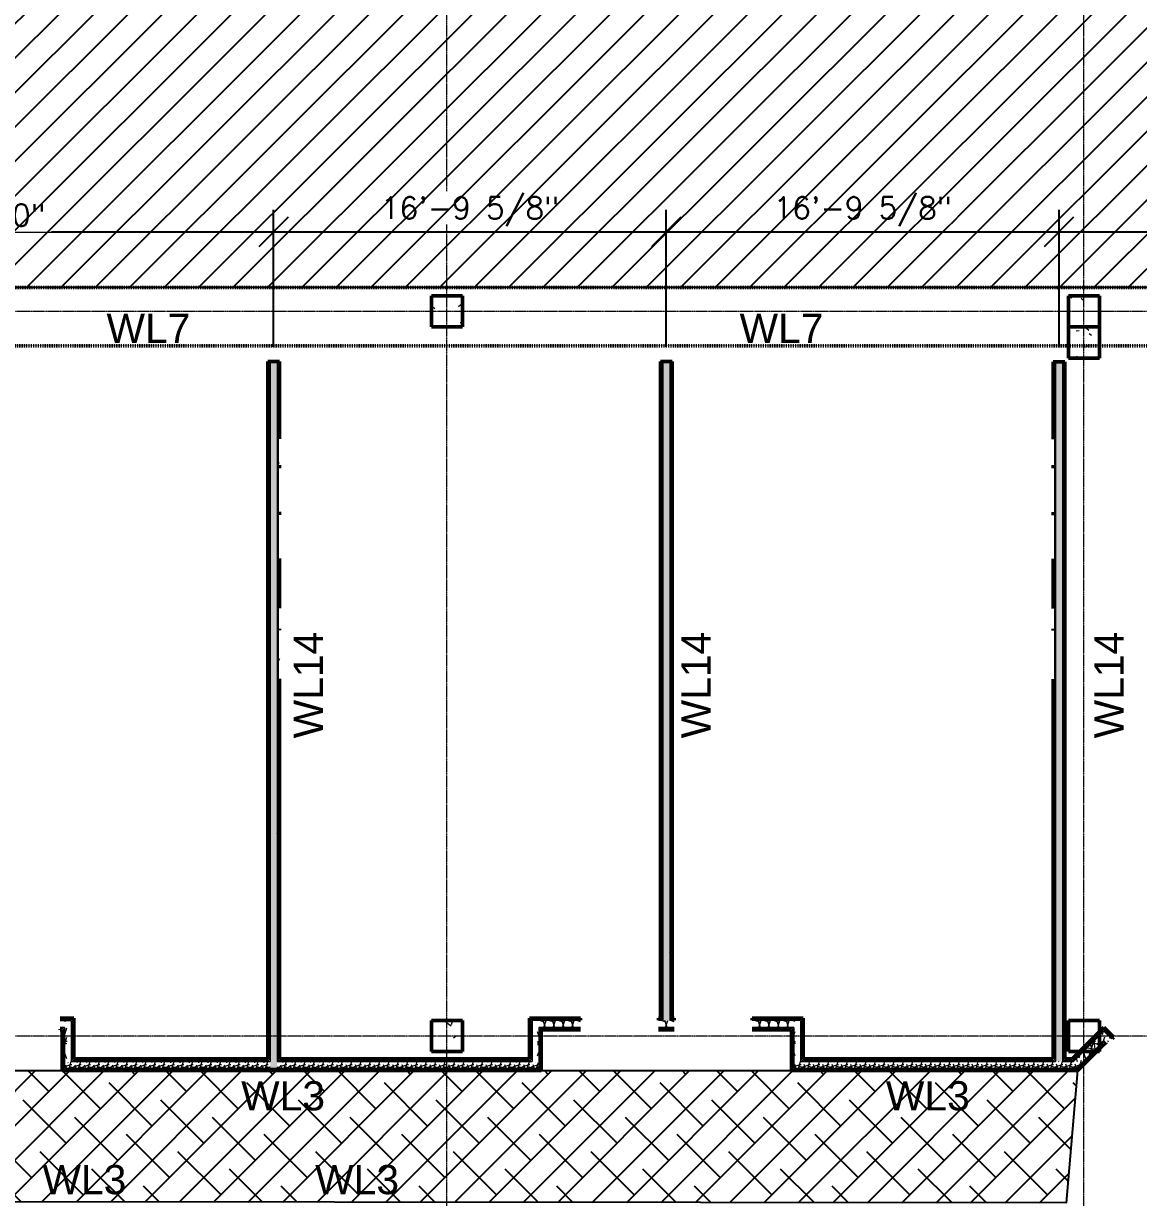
# Model space of a CAD drawing. Header units: inches. Extents: x -4294 to -464, y 9706 to 12475.
# Drawn here: x -3045 to -2472, y 10384 to 10987 of the extents above; entities that cross this region are included whole.
import ezdxf

# ---------------------------------------------------------------- set-up
doc = ezdxf.new("R2010")
doc.units = ezdxf.units.IN
doc.header["$MEASUREMENT"] = 0
doc.linetypes.add('Dash 1_16_', pattern=[0.125, 0.0625, -0.0625])
doc.linetypes.add('Grid Line 1_2_', pattern=[0.875, 0.5, -0.125, 0.125, -0.125])
for name, color, linetype, lineweight in [('0-3', 7, 'Continuous', 9), ('A-ANNO-DIMS', 211, 'Continuous', 9), ('A-WALL', 113, 'Continuous', 13), ('A-WALL-PATT-5', 111, 'Continuous', 9), ('C-PROP-LINE-2', 91, 'Dash 1_16_', 50), ('I-WALL', 2, 'Continuous', 13), ('I-WALL-1', 2, 'Continuous', 50), ('I-WALL-2', 2, 'Continuous', 50), ('S-COLS', 52, 'Continuous', 9), ('S-COLS-1', 250, 'Continuous', 50), ('S-GRID-1', 1, 'Grid Line 1_2_', 9)]:
    doc.layers.add(name, color=color, linetype=linetype, lineweight=lineweight)
doc.layers.add('LOAD_HATCH', color=8, linetype='Continuous')
doc.layers.add('loads', color=1, linetype='Continuous')
doc.styles.add('Arial', font='arial.ttf', dxfattribs={"height": 22.5})
doc.styles.add('Century Gothic', font='simplex.shx', dxfattribs={"height": 11.25})
doc.dimstyles.new('OD__1_8__Tol__', dxfattribs={"dimscale": 12, "dimtxt": 11.746893, "dimasz": 1.25, "dimexe": 0.9375, "dimexo": 0.625, "dimgap": 0.15625, "dimtad": 1, "dimdec": 3, "dimrnd": 0.125, "dimzin": 3, "dimdsep": 46, "dimlunit": 4, "dimtxsty": 'Century Gothic', "dimsah": 1, "dimcen": 0.09, "dimdle": 0.9375, "dimazin": 0, "dimtfac": 1, "dimtdec": 4, "dimtix": 1, "dimtmove": 0, "dimatfit": 3, "dimfxl": 1, "dimtvp": 1, "dimtfill": 1, "dimfrac": 2, "dimtolj": 1, "dimtzin": 0, "dimarcsym": 2})
pattern_1 = [(0, (3860.724, -12118.589), (38.4, 9.6), [1.584, -27.216, 1.584, -27.216, -153.6]), (0, (3860.724, -12118.589), (38.4, 9.6), [-57.6, 1.584, -56.016, 1.584, -27.216, -67.2]), (0, (3860.724, -12118.589), (38.4, 9.6), [-144, 1.584, -17.616, 1.584, -46.416]), (120, (3875.124, -12113.789), (-27.513844, 28.4553755), [1.584, -27.216, 1.584, -27.216, -153.6]), (120, (3875.124, -12113.789), (-27.513844, 28.4553755), [-57.6, 1.584, -56.016, 1.584, -27.216, -67.2]), (120, (3875.124, -12113.789), (-27.513844, 28.4553755), [-144, 1.584, -17.616, 1.584, -46.416]), (240, (3879.924, -12094.589), (-10.886156, -38.0553755), [1.584, -27.216, 1.584, -27.216, -153.6]), (240, (3879.924, -12094.589), (-10.886156, -38.0553755), [-57.6, 1.584, -56.016, 1.584, -27.216, -67.2]), (240, (3879.924, -12094.589), (-10.886156, -38.0553755), [-144, 1.584, -17.616, 1.584, -46.416])]
pattern_2 = [(161.57, (3861.3237, -12117.9894), (-4.80033747, -0.00041462), [0, -34.152, 3.792, 0]), (18.43, (3860.1237, -12117.9894), (-4.80033747, 0.00041462), [0, -34.152, 3.792, 0]), (108.43, (3861.3237, -12117.9894), (2.39913218, -12.00105099), [11.382, -26.562]), (71.57, (3860.1237, -12117.9894), (2.39913218, 12.00105099), [11.382, -26.562])]

# ---------------------------------------------------------------- blocks, each defined once
blk = doc.blocks.new('Family - ___-1870007-FLOOR PLAN - BASEMENT')
at = {"layer": 'C-PROP-LINE-2'}
blk.add_line((-2067.92, 10851.39), (-3400.05, 10851.39), dxfattribs=at)
blk = doc.blocks.new('Family - ___-1870574-FLOOR PLAN - BASEMENT')
at = {"layer": 'C-PROP-LINE-2'}
blk.add_line((-2098.26, 10821.49), (-3401.05, 10821.49), dxfattribs=at)
blk = doc.blocks.new('Concrete-Rectangular-Column - ONE-V15-FLOOR PLAN - BASEMENT')
at = {"layer": 'S-COLS'}
h = blk.add_hatch(dxfattribs=at)
h.set_pattern_fill('FP_18', color=256, style=0, pattern_type=2)
h.set_pattern_definition([(50, (2827.324, -10839.19), (34.4287, -3.01202), [3.6, -39.6]), (355, (2827.324, -10839.19), (-6.6596, 36.10481), [2.88, -31.68]), (100.451, (2830.193, -10839.44), (27.76876, 33.0931), [3.06, -33.655]), (46.184, (2827.324, -10829.59), (51.22752, -7.94535), [5.4, -59.4]), (96.636, (2831.593, -10830.25), (44.86319, 46.7577), [4.589, -50.482]), (351.184, (2827.324, -10829.59), (44.86417, 46.75745), [4.32, -47.52]), (21, (2832.124, -10831.99), (28.65176, -19.325734), [3.6, -39.6]), (326, (2832.124, -10831.99), (11.67934, 34.80662), [2.88, -31.68]), (71.451, (2834.51, -10833.6), (40.33096, 15.48132), [3.06, -33.655]), (37.5, (2827.324, -10839.189), (0.583112, 15.978979), [1.584, -29.712, 1.584, -30.576, -31.8]), (37.5, (2827.324, -10839.189), (0.583112, 15.978979), [-63.456, 1.584, -30.216]), (7.5, (2827.324, -10839.189), (12.62689, 18.932107), [1.584, -16.752, 1.584, -28.992, -12.12]), (7.5, (2827.324, -10839.189), (12.62689, 18.932107), [-48.912, 1.584, -10.536]), (327.5, (2816.62, -10839.189), (25.622992, -1.0828), [1.584, -10.416, 1.584, -35.856, -49.68]), (327.5, (2816.62, -10839.189), (25.622992, -1.0828), [-49.44, 1.584, -48.096]), (317.5, (2811.82, -10839.19), (27.99243, 4.80496), [1.584, -14.016, 1.584, -23.28, -35.28]), (317.5, (2811.82, -10839.19), (27.99243, 4.80496), [-40.464, 1.584, -33.696])])
h.paths.add_polyline_path([(8, -8), (8, 8), (-8, 8), (-8, -8), (-6.5, -8)], flags=0)
at = {"layer": 'S-COLS-1'}
for p, q in [((8, 8), (-8, 8)), ((-8, 8), (-8, -8)), ((8, -8), (8, 8)), ((-8, -8), (8, -8))]:
    blk.add_line(p, q, dxfattribs=at)
blk = doc.blocks.new('Concrete-Rectangular-Column - ONE-V17-FLOOR PLAN - BASEMENT')
at = {"layer": 'S-COLS'}
h = blk.add_hatch(dxfattribs=at)
h.set_pattern_fill('FP_20', color=256, style=0, pattern_type=2)
h.set_pattern_definition([(50, (2500.324, -10839.19), (34.4287, -3.01202), [3.6, -39.6]), (355, (2500.324, -10839.19), (-6.6596, 36.10481), [2.88, -31.68]), (100.451, (2503.193, -10839.44), (27.76876, 33.0931), [3.06, -33.655]), (46.184, (2500.324, -10829.59), (51.22752, -7.94535), [5.4, -59.4]), (96.636, (2504.593, -10830.25), (44.86319, 46.7577), [4.589, -50.482]), (351.184, (2500.324, -10829.59), (44.86417, 46.75745), [4.32, -47.52]), (21, (2505.124, -10831.99), (28.65176, -19.325734), [3.6, -39.6]), (326, (2505.124, -10831.99), (11.67934, 34.80662), [2.88, -31.68]), (71.451, (2507.51, -10833.6), (40.33096, 15.48132), [3.06, -33.655]), (37.5, (2500.324, -10839.189), (0.583112, 15.978979), [1.584, -29.712, 1.584, -30.576, -31.8]), (37.5, (2500.324, -10839.189), (0.583112, 15.978979), [-63.456, 1.584, -30.216]), (7.5, (2500.324, -10839.189), (12.62689, 18.932107), [1.584, -16.752, 1.584, -28.992, -12.12]), (7.5, (2500.324, -10839.189), (12.62689, 18.932107), [-48.912, 1.584, -10.536]), (327.5, (2489.62, -10839.189), (25.622992, -1.0828), [1.584, -10.416, 1.584, -35.856, -49.68]), (327.5, (2489.62, -10839.189), (25.622992, -1.0828), [-49.44, 1.584, -48.096]), (317.5, (2484.82, -10839.19), (27.99243, 4.80496), [1.584, -14.016, 1.584, -23.28, -35.28]), (317.5, (2484.82, -10839.19), (27.99243, 4.80496), [-40.464, 1.584, -33.696])])
h.paths.add_polyline_path([(8, -8), (8, 8), (-8, 8), (-8, -8), (7.14, -8)], flags=0)
at = {"layer": 'S-COLS-1'}
for p, q in [((8, 8), (-8, 8)), ((-8, 8), (-8, -8)), ((8, -8), (8, 8)), ((-8, -8), (8, -8))]:
    blk.add_line(p, q, dxfattribs=at)
blk = doc.blocks.new('Concrete-Rectangular-Column - ONE-V18-FLOOR PLAN - BASEMENT')
at = {"layer": 'S-COLS'}
h = blk.add_hatch(dxfattribs=at)
h.set_pattern_fill('FP_21', color=256, style=0, pattern_type=2)
h.set_pattern_definition([(50, (2827.324, -10467.19), (34.4287, -3.01202), [3.6, -39.6]), (355, (2827.324, -10467.19), (-6.6596, 36.10481), [2.88, -31.68]), (100.451, (2830.193, -10467.44), (27.76876, 33.0931), [3.06, -33.655]), (46.184, (2827.324, -10457.59), (51.22752, -7.94535), [5.4, -59.4]), (96.636, (2831.593, -10458.25), (44.86319, 46.7577), [4.589, -50.482]), (351.184, (2827.324, -10457.59), (44.86417, 46.75745), [4.32, -47.52]), (21, (2832.124, -10459.99), (28.65176, -19.325734), [3.6, -39.6]), (326, (2832.124, -10459.99), (11.67934, 34.80662), [2.88, -31.68]), (71.451, (2834.51, -10461.6), (40.33096, 15.48132), [3.06, -33.655]), (37.5, (2827.324, -10467.189), (0.583112, 15.978979), [1.584, -29.712, 1.584, -30.576, -31.8]), (37.5, (2827.324, -10467.189), (0.583112, 15.978979), [-63.456, 1.584, -30.216]), (7.5, (2827.324, -10467.189), (12.62689, 18.932107), [1.584, -16.752, 1.584, -28.992, -12.12]), (7.5, (2827.324, -10467.189), (12.62689, 18.932107), [-48.912, 1.584, -10.536]), (327.5, (2816.62, -10467.189), (25.622992, -1.0828), [1.584, -10.416, 1.584, -35.856, -49.68]), (327.5, (2816.62, -10467.189), (25.622992, -1.0828), [-49.44, 1.584, -48.096]), (317.5, (2811.82, -10467.19), (27.99243, 4.80496), [1.584, -14.016, 1.584, -23.28, -35.28]), (317.5, (2811.82, -10467.19), (27.99243, 4.80496), [-40.464, 1.584, -33.696])])
h.paths.add_polyline_path([(-8, -8), (8, -8), (8, 8), (-8, 8)], flags=0)
at = {"layer": 'S-COLS-1'}
for p, q in [((8, 8), (-8, 8)), ((-8, 8), (-8, -8)), ((8, -8), (8, 8)), ((-8, -8), (8, -8))]:
    blk.add_line(p, q, dxfattribs=at)
blk = doc.blocks.new('Concrete-Rectangular-Column - ONE-V20-FLOOR PLAN - BASEMENT')
at = {"layer": 'S-COLS'}
h = blk.add_hatch(dxfattribs=at)
h.set_pattern_fill('FP_23', color=256, style=0, pattern_type=2)
h.set_pattern_definition([(50, (2500.324, -10467.19), (34.4287, -3.01202), [3.6, -39.6]), (355, (2500.324, -10467.19), (-6.6596, 36.10481), [2.88, -31.68]), (100.451, (2503.193, -10467.44), (27.76876, 33.0931), [3.06, -33.655]), (46.184, (2500.324, -10457.59), (51.22752, -7.94535), [5.4, -59.4]), (96.636, (2504.593, -10458.25), (44.86319, 46.7577), [4.589, -50.482]), (351.184, (2500.324, -10457.59), (44.86417, 46.75745), [4.32, -47.52]), (21, (2505.124, -10459.99), (28.65176, -19.325734), [3.6, -39.6]), (326, (2505.124, -10459.99), (11.67934, 34.80662), [2.88, -31.68]), (71.451, (2507.51, -10461.6), (40.33096, 15.48132), [3.06, -33.655]), (37.5, (2500.324, -10467.189), (0.583112, 15.978979), [1.584, -29.712, 1.584, -30.576, -31.8]), (37.5, (2500.324, -10467.189), (0.583112, 15.978979), [-63.456, 1.584, -30.216]), (7.5, (2500.324, -10467.189), (12.62689, 18.932107), [1.584, -16.752, 1.584, -28.992, -12.12]), (7.5, (2500.324, -10467.189), (12.62689, 18.932107), [-48.912, 1.584, -10.536]), (327.5, (2489.62, -10467.189), (25.622992, -1.0828), [1.584, -10.416, 1.584, -35.856, -49.68]), (327.5, (2489.62, -10467.189), (25.622992, -1.0828), [-49.44, 1.584, -48.096]), (317.5, (2484.82, -10467.19), (27.99243, 4.80496), [1.584, -14.016, 1.584, -23.28, -35.28]), (317.5, (2484.82, -10467.19), (27.99243, 4.80496), [-40.464, 1.584, -33.696])])
h.paths.add_polyline_path([(8, -8), (8, 8), (-8, 8), (-8, -8), (6.56, -8)], flags=0)
at = {"layer": 'S-COLS-1'}
for p, q in [((8, 8), (-8, 8)), ((-8, 8), (-8, -8)), ((8, -8), (8, 8)), ((-8, -8), (8, -8))]:
    blk.add_line(p, q, dxfattribs=at)
blk = doc.blocks.new('Family - ___-1870007-FLOOR PLAN - 1ST FLOOR')
at = {"layer": 'C-PROP-LINE-2'}
blk.add_line((-2067.92, 10851.39), (-3400.05, 10851.39), dxfattribs=at)
blk = doc.blocks.new('Family - ___-1870574-FLOOR PLAN - 1ST FLOOR')
at = {"layer": 'C-PROP-LINE-2'}
blk.add_line((-2098.26, 10821.49), (-3401.05, 10821.49), dxfattribs=at)
blk = doc.blocks.new('_Oblique')
at = {"color": 0, "linetype": 'ByBlock', "lineweight": -2}
blk.add_line((-0.5, -0.5), (0.5, 0.5), dxfattribs=at)
blk = doc.blocks.new('*D233')
at = {"layer": 'A-ANNO-DIMS', "color": 0, "lineweight": -2}
for p, q in [((-3204.32, 10820.99), (-3204.32, 10891.24)), ((-2916.32, 10820.99), (-2916.32, 10891.24)), ((-3215.57, 10879.99), (-2905.07, 10879.99))]:
    blk.add_line(p, q, dxfattribs=at)
at = {"layer": 'Defpoints', "color": 0}
for p in [(-2916.32, 10879.99), (-3204.32, 10813.49), (-2916.32, 10813.49)]:
    blk.add_point(p, dxfattribs=at)
at = {"layer": 'A-ANNO-DIMS', "color": 0, "lineweight": -2, "xscale": 15, "yscale": 15, "zscale": 15, "rotation": 180}
blk.add_blockref('_Oblique', (-3204.32, 10879.99), dxfattribs=at)
at = {"layer": 'A-ANNO-DIMS', "color": 0, "lineweight": -2, "xscale": 15, "yscale": 15, "zscale": 15}
blk.add_blockref('_Oblique', (-2916.32, 10879.99), dxfattribs=at)
at = {"layer": 'A-ANNO-DIMS', "color": 0, "insert": (-3060.32, 10888.56), "char_height": 11.25, "attachment_point": 5, "style": 'Century Gothic', "bg_fill": 3, "box_fill_scale": 1.25, "bg_fill_color": 257, "bg_fill_transparency": 0}
blk.add_mtext('\\A1;24\'-0"', dxfattribs=at)
blk = doc.blocks.new('*D234')
at = {"layer": 'A-ANNO-DIMS', "color": 0, "lineweight": -2}
for p, q in [((-2916.32, 10820.99), (-2916.32, 10891.24)), ((-2714.72, 10820.99), (-2714.72, 10891.24)), ((-2927.57, 10879.99), (-2703.47, 10879.99))]:
    blk.add_line(p, q, dxfattribs=at)
at = {"layer": 'Defpoints', "color": 0}
for p in [(-2714.72, 10879.99), (-2916.32, 10813.49), (-2714.72, 10813.49)]:
    blk.add_point(p, dxfattribs=at)
at = {"layer": 'A-ANNO-DIMS', "color": 0, "lineweight": -2, "xscale": 15, "yscale": 15, "zscale": 15, "rotation": 180}
blk.add_blockref('_Oblique', (-2916.32, 10879.99), dxfattribs=at)
at = {"layer": 'A-ANNO-DIMS', "color": 0, "lineweight": -2, "xscale": 15, "yscale": 15, "zscale": 15}
blk.add_blockref('_Oblique', (-2714.72, 10879.99), dxfattribs=at)
at = {"layer": 'A-ANNO-DIMS', "color": 0, "insert": (-2815.52, 10890.43), "char_height": 11.25, "attachment_point": 5, "style": 'Century Gothic', "bg_fill": 3, "box_fill_scale": 1.25, "bg_fill_color": 257, "bg_fill_transparency": 0}
blk.add_mtext('\\A1;16\'-9 5/8"', dxfattribs=at)
blk = doc.blocks.new('*D235')
at = {"layer": 'A-ANNO-DIMS', "color": 0, "lineweight": -2}
for p, q in [((-2714.72, 10820.99), (-2714.72, 10891.24)), ((-2513.12, 10820.74), (-2513.12, 10891.24)), ((-2725.97, 10879.99), (-2501.87, 10879.99))]:
    blk.add_line(p, q, dxfattribs=at)
at = {"layer": 'Defpoints', "color": 0}
for p in [(-2513.12, 10879.99), (-2714.72, 10813.49), (-2513.12, 10813.24)]:
    blk.add_point(p, dxfattribs=at)
at = {"layer": 'A-ANNO-DIMS', "color": 0, "lineweight": -2, "xscale": 15, "yscale": 15, "zscale": 15, "rotation": 180}
blk.add_blockref('_Oblique', (-2714.72, 10879.99), dxfattribs=at)
at = {"layer": 'A-ANNO-DIMS', "color": 0, "lineweight": -2, "xscale": 15, "yscale": 15, "zscale": 15}
blk.add_blockref('_Oblique', (-2513.12, 10879.99), dxfattribs=at)
at = {"layer": 'A-ANNO-DIMS', "color": 0, "insert": (-2613.92, 10890.43), "char_height": 11.25, "attachment_point": 5, "style": 'Century Gothic', "bg_fill": 3, "box_fill_scale": 1.25, "bg_fill_color": 257, "bg_fill_transparency": 0}
blk.add_mtext('\\A1;16\'-9 5/8"', dxfattribs=at)
blk = doc.blocks.new('*D236')
at = {"layer": 'A-ANNO-DIMS', "color": 0, "lineweight": -2}
for p, q in [((-2513.12, 10820.74), (-2513.12, 10891.24)), ((-2100.32, 10824.68), (-2100.32, 10891.24)), ((-2524.37, 10879.99), (-2089.07, 10879.99))]:
    blk.add_line(p, q, dxfattribs=at)
at = {"layer": 'Defpoints', "color": 0}
for p in [(-2100.32, 10879.99), (-2513.12, 10813.24), (-2100.32, 10817.18)]:
    blk.add_point(p, dxfattribs=at)
at = {"layer": 'A-ANNO-DIMS', "color": 0, "lineweight": -2, "xscale": 15, "yscale": 15, "zscale": 15, "rotation": 180}
blk.add_blockref('_Oblique', (-2513.12, 10879.99), dxfattribs=at)
at = {"layer": 'A-ANNO-DIMS', "color": 0, "lineweight": -2, "xscale": 15, "yscale": 15, "zscale": 15}
blk.add_blockref('_Oblique', (-2100.32, 10879.99), dxfattribs=at)
at = {"layer": 'A-ANNO-DIMS', "color": 0, "insert": (-2306.72, 10890.43), "char_height": 11.25, "attachment_point": 5, "style": 'Century Gothic', "bg_fill": 3, "box_fill_scale": 1.25, "bg_fill_color": 257, "bg_fill_transparency": 0}
blk.add_mtext('\\A1;34\'-4 3/4"', dxfattribs=at)
blk = doc.blocks.new('Concrete-Rectangular-Column - ONE-V12-FLOOR PLAN - BASEMENT')
at = {"layer": 'S-COLS'}
h = blk.add_hatch(dxfattribs=at)
h.set_pattern_fill('FP_15', color=256, style=0, pattern_type=2)
h.set_pattern_definition([(50, (2500.324, -11187.19), (34.4287, -3.01202), [3.6, -39.6]), (355, (2500.324, -11187.19), (-6.6596, 36.10481), [2.88, -31.68]), (100.451, (2503.193, -11187.44), (27.76876, 33.0931), [3.06, -33.655]), (46.184, (2500.324, -11177.59), (51.22752, -7.94535), [5.4, -59.4]), (96.636, (2504.593, -11178.25), (44.86319, 46.7577), [4.589, -50.482]), (351.184, (2500.324, -11177.59), (44.86417, 46.75745), [4.32, -47.52]), (21, (2505.124, -11179.99), (28.65176, -19.325734), [3.6, -39.6]), (326, (2505.124, -11179.99), (11.67934, 34.80662), [2.88, -31.68]), (71.451, (2507.51, -11181.6), (40.33096, 15.48132), [3.06, -33.655]), (37.5, (2500.324, -11187.189), (0.583112, 15.978979), [1.584, -29.712, 1.584, -30.576, -31.8]), (37.5, (2500.324, -11187.189), (0.583112, 15.978979), [-63.456, 1.584, -30.216]), (7.5, (2500.324, -11187.189), (12.62689, 18.932107), [1.584, -16.752, 1.584, -28.992, -12.12]), (7.5, (2500.324, -11187.189), (12.62689, 18.932107), [-48.912, 1.584, -10.536]), (327.5, (2489.62, -11187.189), (25.622992, -1.082799), [1.584, -10.416, 1.584, -35.856, -49.68]), (327.5, (2489.62, -11187.189), (25.622992, -1.082799), [-49.44, 1.584, -48.096]), (317.5, (2484.82, -11187.19), (27.99243, 4.80496), [1.584, -14.016, 1.584, -23.28, -35.28]), (317.5, (2484.82, -11187.19), (27.99243, 4.80496), [-40.464, 1.584, -33.696])])
h.paths.add_polyline_path([(8, -8), (8, 8), (-8, 8), (-8, -8), (6.91, -8)], flags=0)
at = {"layer": 'S-COLS-1'}
for p, q in [((8, 8), (-8, 8)), ((-8, 8), (-8, -8)), ((8, -8), (8, 8)), ((-8, -8), (8, -8))]:
    blk.add_line(p, q, dxfattribs=at)
blk = doc.blocks.new('zw$4457')
at = {"layer": 'A-WALL-PATT-5'}
h = blk.add_hatch(dxfattribs=at)
h.set_pattern_fill('FP_3', color=256, style=0, pattern_type=2)
h.set_pattern_definition(pattern_1)
h.paths.add_polyline_path([(942.025, -1663.775), (942.025, -1305.1), (941.4, -1305.1), (941.4, -1663.775)], flags=0)
h = blk.add_hatch(dxfattribs=at)
h.set_pattern_fill('FP_3', color=256, style=0, pattern_type=2)
h.set_pattern_definition(pattern_1)
h.paths.add_polyline_path([(942.65, -1664.4), (942.65, -1305.1), (942.025, -1305.1), (942.025, -1664.4)], flags=0)
h = blk.add_hatch(dxfattribs=at)
h.set_pattern_fill('FP_19', color=256, style=0, pattern_type=2)
h.set_pattern_definition(pattern_2)
h.paths.add_polyline_path([(946.15, -1667.9), (946.15, -1305.1), (942.65, -1305.1), (942.65, -1667.9)], flags=0)
h = blk.add_hatch(dxfattribs=at)
h.set_pattern_fill('FP_3', color=256, style=0, pattern_type=2)
h.set_pattern_definition(pattern_1)
h.paths.add_polyline_path([(946.15, -1668.525), (946.775, -1668.525), (946.775, -1667.9), (946.15, -1667.9)], flags=0)
h.paths.add_polyline_path([(946.775, -1664.4), (946.775, -1472.175), (946.15, -1472.175), (946.15, -1664.4)], flags=0)
h.paths.add_polyline_path([(946.435, -1468.675), (946.775, -1468.675), (946.775, -1305.1), (946.15, -1305.1), (946.15, -1468.675)], flags=0)
h = blk.add_hatch(dxfattribs=at)
h.set_pattern_fill('FP_3', color=256, style=0, pattern_type=2)
h.set_pattern_definition(pattern_1)
h.paths.add_polyline_path([(947.4, -1669.15), (947.4, -1668.525), (946.775, -1668.5572), (946.775, -1669.15)], flags=0)
h.paths.add_polyline_path([(946.775, -1663.775), (947.4, -1663.775), (947.4, -1472.175), (946.775, -1472.175), (946.775, -1644.3061)], flags=0)
h.paths.add_polyline_path([(947.0605, -1468.675), (947.4, -1468.675), (947.4, -1305.1), (946.775, -1305.1), (946.775, -1468.675)], flags=0)
h = blk.add_hatch(dxfattribs=at)
h.set_pattern_fill('FP_3', color=256, style=0, pattern_type=2)
h.set_pattern_definition(pattern_1)
h.paths.add_polyline_path([(1143.625, -1642.2), (1143.625, -1305.1), (1143, -1305.1), (1143, -1642.2)], flags=0)
h = blk.add_hatch(dxfattribs=at)
h.set_pattern_fill('FP_3', color=256, style=0, pattern_type=2)
h.set_pattern_definition(pattern_1)
h.paths.add_polyline_path([(1143.625, -1642.825), (1144.25, -1642.825), (1144.25, -1305.1), (1143.625, -1305.1), (1143.625, -1642.2)], flags=0)
h = blk.add_hatch(dxfattribs=at)
h.set_pattern_fill('FP_19', color=256, style=0, pattern_type=2)
h.set_pattern_definition(pattern_2)
h.paths.add_polyline_path([(1144.25, -1643.45), (1147.75, -1643.45), (1147.75, -1305.1), (1144.25, -1305.1), (1144.25, -1642.825)], flags=0)
h = blk.add_hatch(dxfattribs=at)
h.set_pattern_fill('FP_3', color=256, style=0, pattern_type=2)
h.set_pattern_definition(pattern_1)
h.paths.add_polyline_path([(1147.75, -1642.825), (1148.375, -1642.825), (1148.375, -1305.1), (1147.75, -1305.1), (1147.75, -1642.5846)], flags=0)
h = blk.add_hatch(dxfattribs=at)
h.set_pattern_fill('FP_3', color=256, style=0, pattern_type=2)
h.set_pattern_definition(pattern_1)
h.paths.add_polyline_path([(1149, -1642.2), (1149, -1305.1), (1148.375, -1305.1), (1148.375, -1642.2)], flags=0)
h = blk.add_hatch(dxfattribs=at)
h.set_pattern_fill('FP_3', color=256, style=0, pattern_type=2)
h.set_pattern_definition(pattern_1)
h.paths.add_polyline_path([(1345.225, -1663.15), (1345.225, -1472.3), (1344.6, -1472.3), (1344.6, -1663.15)], flags=0)
h.paths.add_polyline_path([(1344.6, -1468.8), (1345.225, -1468.8), (1345.225, -1305.35), (1344.6, -1305.35), (1344.6, -1468.175)], flags=0)
h = blk.add_hatch(dxfattribs=at)
h.set_pattern_fill('FP_3', color=256, style=0, pattern_type=2)
h.set_pattern_definition(pattern_1)
h.paths.add_polyline_path([(1345.225, -1663.775), (1345.85, -1663.772), (1345.85, -1472.3), (1345.225, -1472.3), (1345.225, -1663.15)], flags=0)
h.paths.add_polyline_path([(1345.225, -1468.8), (1345.85, -1468.8), (1345.85, -1305.35), (1345.225, -1305.35), (1345.225, -1467.425)], flags=0)
h = blk.add_hatch(dxfattribs=at)
h.set_pattern_fill('FP_19', color=256, style=0, pattern_type=2)
h.set_pattern_definition(pattern_2)
h.paths.add_polyline_path([(1345.85, -1664.4), (1349.35, -1664.4), (1349.35, -1305.35), (1345.85, -1305.35), (1345.85, -1663.775)], flags=0)
h = blk.add_hatch(dxfattribs=at)
h.set_pattern_fill('FP_3', color=256, style=0, pattern_type=2)
h.set_pattern_definition(pattern_1)
h.paths.add_polyline_path([(1349.975, -1663.775), (1349.975, -1458.062), (1349.35, -1458.0266), (1349.35, -1663.775)], flags=0)
h.paths.add_polyline_path([(1349.975, -1458.0266), (1349.975, -1305.35), (1349.35, -1305.35), (1349.35, -1458.0266), (1349.7083, -1458.0266)], flags=0)
h = blk.add_hatch(dxfattribs=at)
h.set_pattern_fill('FP_3', color=256, style=0, pattern_type=2)
h.set_pattern_definition(pattern_1)
h.paths.add_polyline_path([(1350.6, -1663.15), (1350.6, -1458.0973), (1349.975, -1458.062), (1349.975, -1663.15)], flags=0)
h.paths.add_polyline_path([(1349.975, -1458.0266), (1350.6, -1458.0266), (1350.6, -1305.35), (1349.975, -1305.35), (1349.975, -1457.4746)], flags=0)
h = blk.add_hatch(dxfattribs=at)
h.set_pattern_fill('FP_19', color=256, style=0, pattern_type=2)
h.set_pattern_definition(pattern_2)
h.paths.add_polyline_path([(835.8, -1646.95), (837.05, -1646.95), (837.05, -1643.45), (834.8, -1643.45), (834.8, -1646.95)], flags=0)
h.paths.add_polyline_path([(774.6, -1646.95), (794.8, -1646.95), (794.8, -1643.45), (773.35, -1643.45), (773.35, -1646.95), (773.975, -1646.95)], flags=0)
h = blk.add_hatch(dxfattribs=at)
h.set_pattern_fill('FP_19', color=256, style=0, pattern_type=2)
h.set_pattern_definition(pattern_2)
h.paths.add_polyline_path([(837.05, -1664.4), (837.6823, -1664.4), (837.6823, -1663.15), (838.3073, -1663.15), (838.3073, -1645.6927), (837.6823, -1646.3177), (837.6823, -1643.45), (837.05, -1643.45), (837.05, -1663.15)], flags=0)
h = blk.add_hatch(dxfattribs=at)
h.set_pattern_fill('FP_19', color=256, style=0, pattern_type=2)
h.set_pattern_definition(pattern_2)
h.paths.add_polyline_path([(1080.55, -1646.95), (1102, -1646.95), (1102, -1643.45), (1079.925, -1643.45), (1079.925, -1646.325)], flags=0)
h.paths.add_polyline_path([(1150, -1646.95), (1150, -1643.45), (1142, -1643.45), (1142, -1646.95)], flags=0)
h.paths.add_polyline_path([(1210.3202, -1646.95), (1211.45, -1646.95), (1212.075, -1646.325), (1212.075, -1643.45), (1190, -1643.45), (1190, -1646.95)], flags=0)
h = blk.add_hatch(dxfattribs=at)
h.set_pattern_fill('FP_3', color=256, style=0, pattern_type=2)
h.set_pattern_definition(pattern_1)
h.paths.add_polyline_path([(1086.2802, -1642.825), (1102, -1642.825), (1102, -1642.2), (1080.55, -1642.2), (1080.55, -1642.825)], flags=0)
h.paths.add_polyline_path([(1142, -1642.825), (1143.625, -1642.825), (1143.625, -1642.2), (1142, -1642.2)], flags=0)
h.paths.add_polyline_path([(1148.375, -1642.825), (1150, -1642.825), (1150, -1642.2), (1148.375, -1642.2)], flags=0)
h.paths.add_polyline_path([(1211.45, -1642.825), (1211.45, -1642.2), (1190, -1642.2), (1190, -1642.825), (1210.3202, -1642.825)], flags=0)
h = blk.add_hatch(dxfattribs=at)
h.set_pattern_fill('FP_3', color=256, style=0, pattern_type=2)
h.set_pattern_definition(pattern_1)
h.paths.add_polyline_path([(1080.55, -1643.45), (1102, -1643.45), (1102, -1642.825), (1080.55, -1642.825), (1080.55, -1643.3623)], flags=0)
h.paths.add_polyline_path([(1147.75, -1643.45), (1150, -1643.45), (1150, -1642.825), (1147.75, -1642.825)], flags=0)
h.paths.add_polyline_path([(1142, -1643.45), (1144.25, -1643.45), (1144.25, -1642.825), (1142, -1642.825), (1142, -1643.2)], flags=0)
h.paths.add_polyline_path([(1196.538, -1643.45), (1211.45, -1643.45), (1211.45, -1642.825), (1190, -1642.825), (1190, -1643.45)], flags=0)
h = blk.add_hatch(dxfattribs=at)
h.set_pattern_fill('FP_3', color=256, style=0, pattern_type=2)
h.set_pattern_definition(pattern_1)
h.paths.add_polyline_path([(837.05, -1667.9), (837.05, -1646.95), (836.425, -1646.95), (836.425, -1667.9)], flags=0)
h = blk.add_hatch(dxfattribs=at)
h.set_pattern_fill('FP_19', color=256, style=0, pattern_type=2)
h.set_pattern_definition(pattern_2)
h.paths.add_polyline_path([(1079.925, -1663.15), (1080.55, -1663.15), (1080.55, -1648.2), (1079.925, -1648.2), (1079.925, -1660.4804)], flags=0)
h = blk.add_hatch(dxfattribs=at)
h.set_pattern_fill('FP_3', color=256, style=0, pattern_type=2)
h.set_pattern_definition(pattern_1)
h.paths.add_polyline_path([(1211.45, -1667.9), (1211.45, -1647.575), (1210.825, -1647.575), (1210.825, -1667.9)], flags=0)
h = blk.add_hatch(dxfattribs=at)
h.set_pattern_fill('FP_19', color=256, style=0, pattern_type=2)
h.set_pattern_definition(pattern_2)
h.paths.add_polyline_path([(1212.075, -1663.15), (1212.075, -1648.2), (1211.45, -1648.2), (1211.45, -1663.15)], flags=0)
h = blk.add_hatch(dxfattribs=at)
h.set_pattern_fill('FP_19', color=256, style=0, pattern_type=2)
h.set_pattern_definition(pattern_2)
h.paths.add_polyline_path([(1355.0563, -1667.9), (1356.5061, -1667.9), (1373.0232, -1651.3326), (1370.5735, -1648.8828), (1351.5563, -1667.9)], flags=0)
h = blk.add_hatch(dxfattribs=at)
h.set_pattern_fill('FP_3', color=256, style=0, pattern_type=2)
h.set_pattern_definition(pattern_1)
h.paths.add_polyline_path([(1354.1724, -1664.4), (1355.0563, -1664.4), (1370.5728, -1648.8821), (1370.1316, -1648.4409), (1354.5386, -1664.0339)], flags=0)
h = blk.add_hatch(dxfattribs=at)
h.set_pattern_fill('FP_19', color=256, style=0, pattern_type=2)
h.set_pattern_definition(pattern_2)
h.paths.add_polyline_path([(1419.1714, -1701.05), (1422.791, -1701.05), (1402.9488, -1681.2078), (1400.4739, -1683.6827), (1417.8412, -1701.05), (1418.7294, -1701.05)], flags=0)
h.paths.add_polyline_path([(1372.1896, -1655.3984), (1374.6645, -1652.9235), (1373.0484, -1651.3577), (1370.5986, -1653.8074), (1371.4825, -1654.6913)], flags=0)
h = blk.add_hatch(dxfattribs=at)
h.set_pattern_fill('FP_3', color=256, style=0, pattern_type=2)
h.set_pattern_definition(pattern_1)
h.paths.add_polyline_path([(947.4, -1663.775), (1076.425, -1663.775), (1075.8, -1663.15), (947.4, -1663.15)], flags=0)
h = blk.add_hatch(dxfattribs=at)
h.set_pattern_fill('FP_3', color=256, style=0, pattern_type=2)
h.set_pattern_definition(pattern_1)
h.paths.add_polyline_path([(1215.575, -1663.775), (1345.225, -1663.775), (1345.225, -1663.15), (1216.2, -1663.15)], flags=0)
h.paths.add_polyline_path([(1350.6, -1663.775), (1353.9136, -1663.775), (1354.5386, -1663.15), (1349.975, -1663.15), (1349.975, -1663.775)], flags=0)
h = blk.add_hatch(dxfattribs=at)
h.set_pattern_fill('FP_3', color=256, style=0, pattern_type=2)
h.set_pattern_definition(pattern_1)
h.paths.add_polyline_path([(851.9823, -1669.15), (946.775, -1669.15), (946.775, -1668.525), (835.8, -1668.525), (835.8, -1669.15), (849.526, -1669.15)], flags=0)
h = blk.add_hatch(dxfattribs=at)
h.set_pattern_fill('FP_3', color=256, style=0, pattern_type=2)
h.set_pattern_definition(pattern_1)
h.paths.add_polyline_path([(942.65, -1668.525), (946.15, -1668.525), (946.15, -1667.9), (836.425, -1667.9), (836.425, -1668.525), (942.025, -1668.525)], flags=0)
h = blk.add_hatch(dxfattribs=at)
h.set_pattern_fill('FP_19', color=256, style=0, pattern_type=2)
h.set_pattern_definition(pattern_2)
h.paths.add_polyline_path([(934.6757, -1667.9), (942.65, -1667.9), (942.65, -1664.4), (840.55, -1664.4), (840.025, -1664.925), (837.6823, -1664.925), (837.6823, -1664.4), (837.05, -1664.4), (837.05, -1667.9), (907.6004, -1667.9)], flags=0)
h = blk.add_hatch(dxfattribs=at)
h.set_pattern_fill('FP_3', color=256, style=0, pattern_type=2)
h.set_pattern_definition(pattern_1)
h.paths.add_polyline_path([(941.4, -1664.4), (942.025, -1664.4), (942.025, -1663.775), (918.2641, -1663.775), (918.2641, -1664.4), (934.6757, -1664.4)], flags=0)
h.paths.add_polyline_path([(846.65, -1664.4), (874.0141, -1664.4), (874.0141, -1663.775), (841.8073, -1663.7789), (841.8073, -1664.4), (844.5247, -1664.4)], flags=0)
h.paths.add_polyline_path([(877.5141, -1664.4), (914.7641, -1664.4), (914.7641, -1663.775), (877.5141, -1663.775), (877.5141, -1664.0016)], flags=0)
h = blk.add_hatch(dxfattribs=at)
h.set_pattern_fill('FP_19', color=256, style=0, pattern_type=2)
h.set_pattern_definition(pattern_2)
h.paths.add_polyline_path([(946.15, -1667.9), (1080.55, -1667.9), (1080.55, -1664.925), (1077.575, -1664.925), (1077.05, -1664.4), (946.15, -1664.4), (946.15, -1665.0652)], flags=0)
h = blk.add_hatch(dxfattribs=at)
h.set_pattern_fill('FP_3', color=256, style=0, pattern_type=2)
h.set_pattern_definition(pattern_1)
h.paths.add_polyline_path([(1076.425, -1664.4), (1076.425, -1663.775), (946.775, -1663.778), (946.775, -1664.4), (1075.8, -1664.4)], flags=0)
h = blk.add_hatch(dxfattribs=at)
h.set_pattern_fill('FP_3', color=256, style=0, pattern_type=2)
h.set_pattern_definition(pattern_1)
h.paths.add_polyline_path([(1072.4979, -1668.525), (1081.175, -1668.525), (1081.175, -1667.9), (946.775, -1667.9), (946.775, -1668.525), (1064.4935, -1668.525)], flags=0)
h = blk.add_hatch(dxfattribs=at)
h.set_pattern_fill('FP_3', color=256, style=0, pattern_type=2)
h.set_pattern_definition(pattern_1)
h.paths.add_polyline_path([(1080.55, -1669.15), (1081.8, -1669.15), (1081.8, -1668.525), (947.4, -1668.525), (947.4, -1669.15), (1072.4979, -1669.15)], flags=0)
h = blk.add_hatch(dxfattribs=at)
h.set_pattern_fill('FP_3', color=256, style=0, pattern_type=2)
h.set_pattern_definition(pattern_1)
h.paths.add_polyline_path([(1349.1636, -1668.525), (1355.8811, -1668.525), (1356.5061, -1667.9), (1210.825, -1667.9), (1210.825, -1668.525), (1348.5386, -1668.525)], flags=0)
h = blk.add_hatch(dxfattribs=at)
h.set_pattern_fill('FP_19', color=256, style=0, pattern_type=2)
h.set_pattern_definition(pattern_2)
h.paths.add_polyline_path([(1348.1425, -1667.9), (1351.5563, -1667.9), (1355.0563, -1664.4), (1214.95, -1664.4), (1214.3, -1665.05), (1211.45, -1665.0652), (1211.45, -1667.9), (1293.0136, -1667.9)], flags=0)
h = blk.add_hatch(dxfattribs=at)
h.set_pattern_fill('FP_3', color=256, style=0, pattern_type=2)
h.set_pattern_definition(pattern_1)
h.paths.add_polyline_path([(1353.9136, -1664.4), (1354.1724, -1664.4), (1354.7974, -1663.775), (1349.35, -1663.775), (1349.35, -1664.4), (1353.2886, -1664.4)], flags=0)
h.paths.add_polyline_path([(1215.575, -1664.4), (1345.85, -1664.4), (1345.85, -1663.775), (1215.575, -1663.775), (1215.575, -1664.397)], flags=0)
at = {"layer": 'I-WALL'}
h = blk.add_hatch(color=256, dxfattribs=at)
h.paths.add_polyline_path([(835.0581, -1648.2), (835.8, -1648.2), (835.8, -1647.575), (834.8, -1647.575), (834.8, -1648.2)], flags=0)
h.paths.add_polyline_path([(776.2685, -1648.2), (794.8, -1648.2), (794.8, -1647.575), (774.6, -1647.575), (774.6, -1648.2)], flags=0)
at = {"layer": 'I-WALL-1'}
blk.add_hatch(color=256, dxfattribs=at).paths.add_polyline_path([(836.425, -1668.525), (836.425, -1647.575), (835.8, -1647.575), (835.8, -1668.525), (836.3134, -1668.525)], flags=0)
at = {"layer": 'A-WALL'}
for p, q in [((942.025, -1305.1), (942.025, -1663.775)), ((942.65, -1305.1), (942.65, -1664.4)), ((946.15, -1305.1), (946.15, -1664.4)), ((946.775, -1305.1), (946.775, -1663.775)), ((1143.625, -1305.1), (1143.625, -1642.825)), ((1144.25, -1305.1), (1144.25, -1643.45)), ((1147.75, -1305.1), (1147.75, -1643.45)), ((1148.375, -1305.1), (1148.375, -1642.825)), ((1345.225, -1305.35), (1345.225, -1663.775)), ((1345.85, -1305.35), (1345.85, -1664.4)), ((1349.35, -1305.35), (1349.35, -1664.4)), ((1349.975, -1305.35), (1349.975, -1663.775)), ((834.8, -1642.825), (841.175, -1642.825)), ((834.8, -1643.45), (840.55, -1643.45)), ((840.55, -1643.45), (840.55, -1664.4)), ((841.175, -1642.825), (841.175, -1663.775)), ((1102, -1642.825), (1076.425, -1642.825)), ((1076.425, -1642.825), (1076.425, -1663.775)), ((1102, -1643.45), (1077.05, -1643.45)), ((1077.05, -1643.45), (1077.05, -1664.4)), ((1143.625, -1642.825), (1142, -1642.825)), ((1144.25, -1643.45), (1142, -1643.45)), ((1150, -1643.45), (1147.75, -1643.45)), ((1150, -1642.825), (1148.375, -1642.825)), ((1215.575, -1642.825), (1190, -1642.825)), ((1214.95, -1643.45), (1190, -1643.45)), ((1214.95, -1643.45), (1214.95, -1664.4)), ((1215.575, -1642.825), (1215.575, -1663.775)), ((837.05, -1646.95), (834.8, -1646.95)), ((836.425, -1647.575), (834.8, -1647.575)), ((836.425, -1647.575), (836.425, -1668.525)), ((837.05, -1646.95), (837.05, -1667.9)), ((1102, -1646.95), (1080.55, -1646.95)), ((1080.55, -1646.95), (1080.55, -1667.9)), ((1102, -1647.575), (1081.175, -1647.575)), ((1081.175, -1647.575), (1081.175, -1668.525)), ((1150, -1646.95), (1142, -1646.95)), ((1150, -1647.575), (1142, -1647.575)), ((1211.45, -1646.95), (1190, -1646.95)), ((1210.825, -1647.575), (1190, -1647.575)), ((1210.825, -1647.575), (1210.825, -1668.525)), ((1211.45, -1646.95), (1211.45, -1667.9)), ((1370.5986, -1647.9738), (1354.7974, -1663.775)), ((1370.5986, -1648.8577), (1355.0563, -1664.4)), ((1370.5986, -1647.9738), (1375.1064, -1652.4816)), ((1370.5986, -1648.8577), (1374.6645, -1652.9235)), ((1370.5986, -1653.8074), (1356.5061, -1667.9)), ((1370.5986, -1654.6913), (1356.765, -1668.525)), ((1370.5986, -1653.8074), (1372.1896, -1655.3984)), ((1371.7477, -1655.8404), (1370.5986, -1654.6913)), ((1081.175, -1668.525), (835.8, -1668.525)), ((837.05, -1667.9), (1080.55, -1667.9)), ((840.55, -1664.4), (942.65, -1664.4)), ((841.175, -1663.775), (942.025, -1663.775)), ((946.15, -1664.4), (1077.05, -1664.4)), ((946.775, -1663.775), (1076.425, -1663.775)), ((1210.825, -1668.525), (1356.765, -1668.525)), ((1211.45, -1667.9), (1356.5061, -1667.9)), ((1214.95, -1664.4), (1345.85, -1664.4)), ((1215.575, -1663.775), (1345.225, -1663.775)), ((1349.35, -1664.4), (1355.0563, -1664.4)), ((1349.975, -1663.775), (1354.7974, -1663.775))]:
    blk.add_line(p, q, dxfattribs=at)
at = {"layer": 'I-WALL-2'}
for p, q in [((947.4, -1305.1), (941.4, -1305.1)), ((941.4, -1305.1), (941.4, -1663.15)), ((947.4, -1344.8), (947.4, -1305.1)), ((1149, -1305.1), (1143, -1305.1)), ((1143, -1305.1), (1143, -1642.2)), ((1149, -1642.2), (1149, -1305.1)), ((1350.6, -1305.35), (1344.6, -1305.35)), ((1344.6, -1305.35), (1344.6, -1344.925)), ((1350.6, -1663.15), (1350.6, -1305.35)), ((947.4, -1359.8), (947.4, -1358.3)), ((1344.6, -1358.425), (1344.6, -1359.925)), ((947.4, -1383.8), (947.4, -1382.3)), ((1344.6, -1382.425), (1344.6, -1383.925)), ((947.4, -1431.8), (947.4, -1406.3)), ((1344.6, -1406.425), (1344.6, -1431.925)), ((947.4, -1443.05), (947.4, -1442.3)), ((1344.6, -1442.425), (1344.6, -1443.175)), ((947.4, -1663.15), (947.4, -1468.05)), ((1344.6, -1468.175), (1344.6, -1663.15)), ((841.8, -1642.2), (834.8, -1642.2)), ((841.8, -1663.15), (841.8, -1642.2)), ((1102, -1642.2), (1075.8, -1642.2)), ((1075.8, -1642.2), (1075.8, -1663.15)), ((1102, -1643.2), (1102, -1642.2)), ((1143, -1642.2), (1142, -1642.2)), ((1142, -1642.2), (1142, -1643.2)), ((1150, -1642.2), (1149, -1642.2)), ((1150, -1643.2), (1150, -1642.2)), ((1216.2, -1642.2), (1190, -1642.2)), ((1190, -1642.2), (1190, -1643.2)), ((1216.2, -1663.15), (1216.2, -1642.2)), ((834.8, -1647.95), (834.8, -1648.2)), ((834.8, -1648.2), (835.8, -1648.2)), ((835.8, -1648.2), (835.8, -1669.15)), ((1081.8, -1648.2), (1102, -1648.2)), ((1081.8, -1669.15), (1081.8, -1648.2)), ((1142, -1648.2), (1150, -1648.2)), ((1190, -1648.2), (1210.2, -1648.2)), ((1210.2, -1648.2), (1210.2, -1669.15)), ((1370.5986, -1647.0899), (1354.5386, -1663.15)), ((1375.5484, -1652.0397), (1370.5986, -1647.0899)), ((1357.0238, -1669.15), (1370.5986, -1655.5752)), ((1370.5986, -1655.5752), (1371.3057, -1656.2823)), ((1374.8413, -1652.7468), (1375.5484, -1652.0397)), ((941.4, -1663.15), (841.8, -1663.15)), ((1075.8, -1663.15), (947.4, -1663.15)), ((1344.6, -1663.15), (1216.2, -1663.15)), ((1354.5386, -1663.15), (1350.6, -1663.15)), ((835.8, -1669.15), (1081.8, -1669.15)), ((1210.2, -1669.15), (1357.0238, -1669.15))]:
    blk.add_line(p, q, dxfattribs=at)
at = {"layer": 'C-PROP-LINE-2'}
for name in ['Family - ___-1870007-FLOOR PLAN - 1ST FLOOR', 'Family - ___-1870574-FLOOR PLAN - 1ST FLOOR']:
    blk.add_blockref(name, (3860.7237, -12118.5894), dxfattribs=at)
at = {"layer": 'A-ANNO-DIMS'}
dim = blk.add_linear_dim(base=(944.4, -1238.6042), p1=(656.4, -1305.1), p2=(944.4, -1305.1), dimstyle='OD__1_8__Tol__', override={"dimpost": '<>', "dimfxl": 288}, dxfattribs=at)
dim.commit()
dim.dimension.update_dxf_attribs({"geometry": '*D233', "text_midpoint": (800.4, -1230.0328), "insert": (3860.7237, -12118.5894)})
dim = blk.add_linear_dim(base=(1146, -1238.6042), p1=(944.4, -1305.1), p2=(1146, -1305.1), dimstyle='OD__1_8__Tol__', override={"dimpost": '<>', "dimfxl": 201.6}, dxfattribs=at)
dim.commit()
dim.dimension.update_dxf_attribs({"geometry": '*D234', "text_midpoint": (1045.2, -1228.1578), "insert": (3860.7237, -12118.5894)})
dim = blk.add_linear_dim(base=(1347.6, -1238.6042), p1=(1146, -1305.1), p2=(1347.6, -1305.35), dimstyle='OD__1_8__Tol__', override={"dimpost": '<>', "dimfxl": 201.600155}, dxfattribs=at)
dim.commit()
dim.dimension.update_dxf_attribs({"geometry": '*D235', "text_midpoint": (1246.8, -1228.1578), "insert": (3860.7237, -12118.5894)})
dim = blk.add_linear_dim(base=(1760.4, -1238.6042), p1=(1347.6, -1305.35), p2=(1760.4, -1301.4125), dimstyle='OD__1_8__Tol__', override={"dimpost": '<>', "dimfxl": 412.818779}, dxfattribs=at)
dim.commit()
dim.dimension.update_dxf_attribs({"geometry": '*D236', "text_midpoint": (1554, -1228.1578), "insert": (3860.7237, -12118.5894)})

msp = doc.modelspace()

# ---------------------------------------------------------------- linework, layer by layer
at = {"layer": 'S-GRID-1'}
for p, q in [((-2827.3237, 9836.1797), (-2827.3237, 12413.7371)), ((-2500.3237, 9836.1797), (-2500.3237, 12413.7371)), ((-464.451, 10839.1894), (-4232.1914, 10839.1894)), ((-464.451, 10467.1894), (-4232.1914, 10467.1894))]:
    msp.add_line(p, q, dxfattribs=at)

# ---------------------------------------------------------------- block references
at = {"layer": '0-3'}
for name, p in [('Concrete-Rectangular-Column - ONE-V15-FLOOR PLAN - BASEMENT', (-2827.3237, 10839.1894)), ('Concrete-Rectangular-Column - ONE-V17-FLOOR PLAN - BASEMENT', (-2500.3237, 10839.1894)), ('Concrete-Rectangular-Column - ONE-V18-FLOOR PLAN - BASEMENT', (-2827.3237, 10467.1894)), ('Concrete-Rectangular-Column - ONE-V20-FLOOR PLAN - BASEMENT', (-2500.3237, 10467.1894))]:
    msp.add_blockref(name, p, dxfattribs=at)
at = {"layer": 'C-PROP-LINE-2'}
for name in ['Family - ___-1870007-FLOOR PLAN - BASEMENT', 'Family - ___-1870574-FLOOR PLAN - BASEMENT']:
    msp.add_blockref(name, (0, 0), dxfattribs=at)

# ---------------------------------------------------------------- next in the draw order: block references
msp.add_blockref('zw$4457', (-3860.7237, 12118.5894))

# ---------------------------------------------------------------- next in the draw order: hatches: boundary and pattern name
at = {"layer": 'LOAD_HATCH'}
h = msp.add_hatch(dxfattribs=at)
h.set_pattern_fill('ANSI31', color=256, scale=100, style=0)
h.paths.add_polyline_path([(-3400.0487, 11247.3894), (-2067.9237, 11247.3894), (-2067.9237, 12077.1894), (-1943.3237, 12077.1894), (-1943.3237, 9901.1894), (-3819.3237, 9901.1894), (-3819.3237, 9980.1894), (-2067.9237, 9980.1894), (-2067.9237, 10851.3894), (-3400.0487, 10851.3894)])
h = msp.add_hatch(dxfattribs=at)
h.set_pattern_fill('ANSI38', color=256, scale=100, style=0)
h.paths.add_polyline_path([(-2509.5206, 11717.2644), (-2509.5206, 11650), (-2650.5237, 11649.3394), (-2650.5237, 11628.3894), (-2718.7237, 11628.3894), (-2778.9237, 11628.3894), (-2778.9237, 11649.3394), (-3139.1237, 11648.3394), (-3140.1237, 11473.5394), (-3371.8737, 11473.7894), (-3371.8737, 11277.2894), (-3401.0487, 11277.2894), (-3408.9237, 10449.4394), (-2503.6999, 10449.4394), (-2509.5206, 10381.5144), (-3072.9237, 10382.1394), (-3418.5237, 10382.7894), (-3481.3237, 10382.7894), (-3477.9737, 10412.7894), (-3477.9737, 11244.3894), (-3481.3237, 11530.9894), (-3199.9987, 11535.1894), (-3199.9987, 11783.3644), (-3744.5362, 11783.3644), (-3744.5362, 11847.1894), (-3140.1237, 11834.1519), (-3140.1237, 11716.6394), (-2509.5206, 11716.6394)])

# ---------------------------------------------------------------- next in the draw order: linework, layer by layer
msp.add_lwpolyline([(-3400.0487, 11247.3894), (-2067.9237, 11247.3894), (-2067.9237, 12077.1894), (-1943.3237, 12077.1894), (-1943.3237, 9901.1894), (-3819.3237, 9901.1894), (-3819.3237, 9980.1894), (-2067.9237, 9980.1894), (-2067.9237, 10851.3894), (-3400.0487, 10851.3894)], close=True, dxfattribs=at)
msp.add_lwpolyline([(-3401.0487, 11277.2894), (-3408.9237, 10449.4394), (-2503.6999, 10449.4394), (-2509.5206, 10381.5144), (-3072.9237, 10382.1394), (-3418.5237, 10382.7894), (-3481.3237, 10382.7894), (-3477.9737, 10412.7894), (-3477.9737, 11244.3894)], dxfattribs=at)

# ---------------------------------------------------------------- next in the draw order: block references
at = {"layer": '0-3'}
msp.add_blockref('Concrete-Rectangular-Column - ONE-V12-FLOOR PLAN - BASEMENT', (-2500.3237, 10823.1894), dxfattribs=at)

# ---------------------------------------------------------------- next in the draw order: texts
at = {"layer": 'loads', "char_height": 15, "width": 29.92125, "attachment_point": 1, "style": 'Arial'}
for s, insert in [('WL7', (-3002.1212, 10837.9876)), ('WL7', (-2677.1212, 10837.9876)), ('WL7', (-2677.1212, 10837.9876)), ('WL3', (-2933, 10444)), ('WL3', (-2602, 10444)), ('WL3', (-3035, 10401)), ('WL3', (-2895, 10401))]:
    msp.add_mtext(s, dxfattribs=dict(at, insert=insert))
at = {"layer": 'loads', "char_height": 15, "width": 29.92125, "attachment_point": 1, "rotation": 90, "style": 'Arial'}
for insert in [(-2906, 10620), (-2707, 10620), (-2495, 10620)]:
    msp.add_mtext('WL14', dxfattribs=dict(at, insert=insert))

doc.saveas('drawing.dxf')
